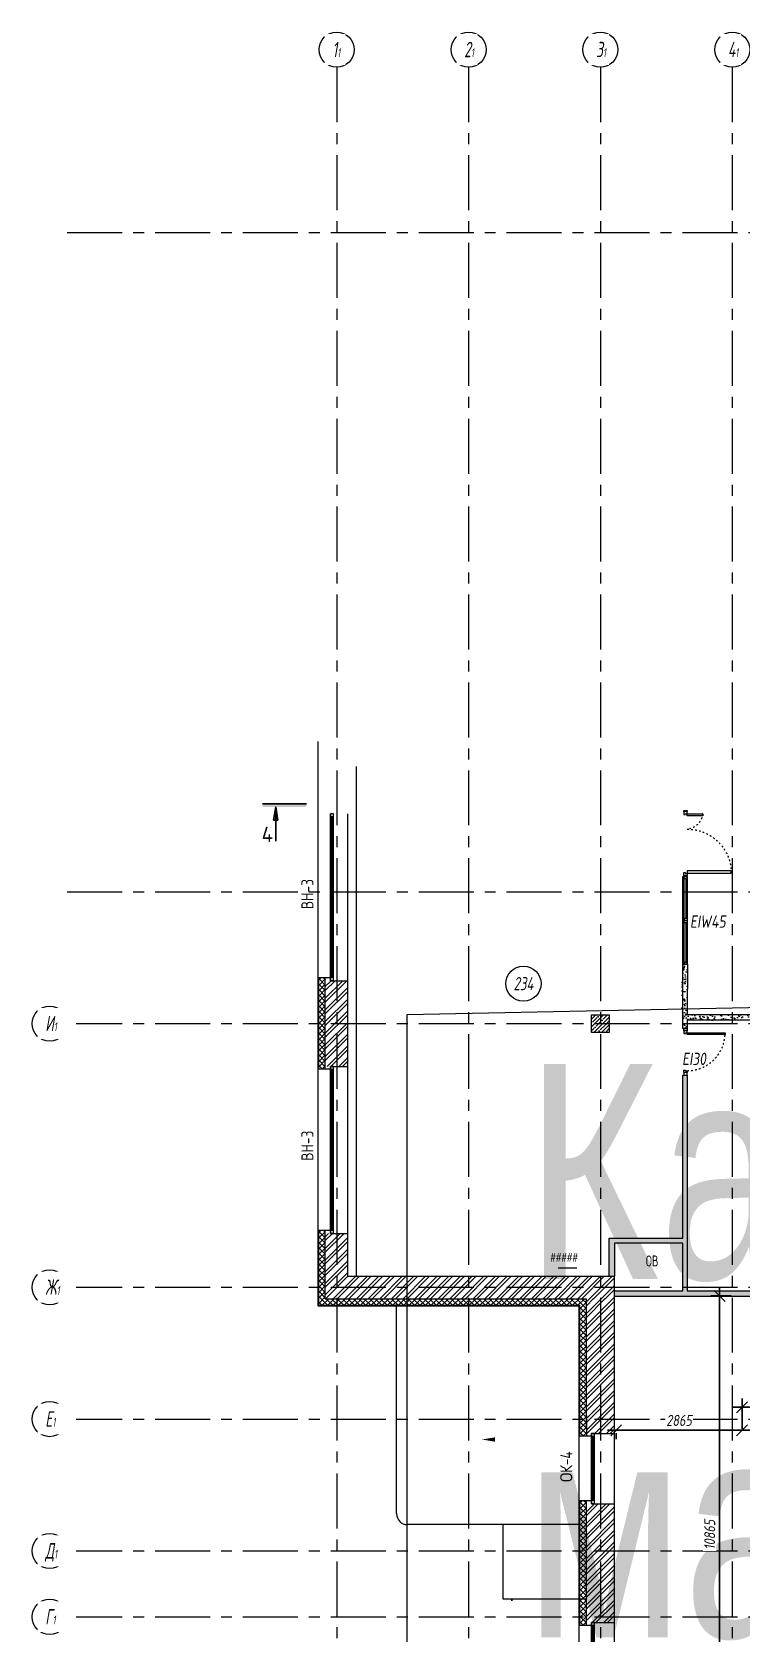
# Model space of a CAD drawing. Header units: millimetres. Extents: x 0 to 9491604, y -172998 to 295086.
# Drawn here: x 368257 to 384412, y 43894 to 80346 of the extents above; entities that cross this region are included whole.
import ezdxf
from ezdxf.enums import TextEntityAlignment as Align

# ---------------------------------------------------------------- set-up
doc = ezdxf.new("R2018")
doc.units = ezdxf.units.MM
doc.linetypes.add('ACAD_ISO03W100', pattern=[30, 12, -18])
doc.linetypes.add('CENTER', pattern=[2, 1.25, -0.25, 0.25, -0.25])
for name, color, linetype, lineweight in [('_TEXT', 7, 'Continuous', 30), ('АР_Витраж', 4, 'Continuous', 15), ('АР_Двери', 7, 'Continuous', 0), ('АР_Колонны', 5, 'Continuous', 35), ('АР_Колонны Штрих', 250, 'Continuous', 5), ('АР_Маркер экспликации', 239, 'Continuous', 13), ('АР_Навесной фасад', 250, 'Continuous', 5), ('АР_Номер помещения', 250, 'Continuous', 9), ('АР_Окна', 4, 'Continuous', 9), ('АР_Оси', 7, 'Continuous', 25), ('АР_Отверстия', 250, 'Continuous', 15), ('АР_Перегородки газоблок', 165, 'Continuous', 30), ('АР_Перегородки газоблок_Штрих', 165, 'Continuous', 5), ('АР_Подоконники', 163, 'Continuous', 9), ('АР_Разрезы', 175, 'Continuous', 9), ('АР_Сущ Несущая стена', 250, 'Continuous', 50), ('АР_тонкая линия', 250, 'Continuous', 0), ('АР_Утеплитель', 250, 'Continuous', 13), ('АР_Штриховка кирпич', 250, 'Continuous', 9), ('Маркировка ОКОН', 5, 'Continuous', 18), ('ТОНКАЯ', 253, 'Continuous', 0)]:
    doc.layers.add(name, color=color, linetype=linetype, lineweight=lineweight)
doc.layers.add('EI_DIMS_DETAIL', color=7, linetype='Continuous')
doc.layers.add('АР_новое окно', color=160, linetype='Continuous')
doc.layers.add('АР_Названия помещений', color=124, linetype='Continuous', lineweight=5, plot=False)
doc.layers.add('АР_Помещения_площадь', color=19, linetype='Continuous', lineweight=9, plot=False)
doc.layers.add('АР_ПБ_Двери', color=7, linetype='Continuous', lineweight=15, true_color=0xdb0000)
doc.styles.add('ICOCPEUR', font='isocpeur.ttf')
doc.styles.add('ISOCPEUR', font='', dxfattribs={"height": 250})
doc.styles.add('METRO-STYLE', font='isocpeur.ttf', dxfattribs={"width": 0.9, "oblique": 15})
doc.styles.add('PDF ISOCPEUR', font='isocpeur.ttf')
doc.styles.get("Standard").update_dxf_attribs({"font": 'GOST.TTF'})
doc.styles.add('Архитект', font='isocpeur.ttf', dxfattribs={"width": 0.8, "oblique": 8})
doc.styles.add('ГОСТ 2.304', font='CS_Gost2304.shx', dxfattribs={"oblique": 10})
doc.styles.get('ISOCPEUR').set_extended_font_data('ISOCPEUR', italic=True)
doc.dimstyles.new('СПДС', dxfattribs={"dimscale": 100, "dimtxt": 2.5, "dimasz": 2.5, "dimexe": 2, "dimexo": 0.625, "dimgap": 1, "dimtad": 1, "dimdec": 0, "dimrnd": 5, "dimtxsty": 'ГОСТ 2.304', "dimblk": 'OBLIQUE', "dimblk1": 'OBLIQUE', "dimblk2": 'OBLIQUE', "dimcen": 2.5, "dimdle": 2, "dimadec": 0, "dimazin": 2, "dimtfac": 0.75, "dimtdec": 4, "dimtmove": 1, "dimatfit": 3, "dimfxl": 1, "dimtfill": 1, "dimtolj": 1, "dimarcsym": 1})
pattern_1 = [(45, (-570055.9, 110005.23), (-132.58252, 132.58252), []), (45, (-569967.51, 110005.23), (-132.58252, 132.58252), [])]
pattern_2 = [(50, (458486.46, -54817.56), (215.17805, -18.82564), [22.5, -247.5]), (355, (458486.46, -54817.56), (-41.6254, 225.65764), [18, -198]), (100.45144, (458504.4, -54819.13), (173.55265, 206.832), [19.12206, -210.34263]), (46.1842, (458486.46, -54757.56), (320.1724, -49.6558), [33.75, -371.25]), (96.63564, (458513.14, -54761.7), (280.3986, 292.2356), [28.6831, -315.5141]), (351.18416, (458486.46, -54757.56), (280.3986, 292.2356), [27, -297]), (21, (458516.46, -54772.56), (179.07212, -120.78567), [22.5, -247.5]), (326, (458516.46, -54772.56), (72.9946, 217.545), [18, -198]), (71.45144, (458531.38, -54782.63), (252.0667, 96.75935), [19.12206, -210.34263]), (37.5, (458486.46, -54817.56), (3.647957, 99.868156), [0, -195.6, 0, -201, 0, -198.75]), (7.5, (458486.46, -54817.56), (78.92086, 118.32351), [0, -114.6, 0, -191.1, 0, -75.75]), (327.5, (458419.56, -54817.56), (160.14673, -6.76646), [0, -75, 0, -234, 0, -310.5]), (317.5, (458389.56, -54817.56), (174.95585, 30.0315), [0, -97.5, 0, -155.4, 0, -220.5])]

# ---------------------------------------------------------------- blocks, each defined once
blk = doc.blocks.new('*U235')
at = {"linetype": 'ByBlock'}
for p, q in [((0, 0), (0, -74)), ((50, 0), (0, 0)), ((0, -74), (0, 0)), ((1000, 0), (0, 0)), ((50, -74), (0, -74)), ((0, -74), (1000, -74)), ((50, 0), (50, -74)), ((950, 0), (50, 0)), ((50, -37), (950, -37)), ((50, -74), (950, -74)), ((950, 0), (1000, 0)), ((950, 0), (950, -74)), ((950, -74), (1000, -74)), ((1000, 0), (1000, -74)), ((1000, -74), (1000, 0))]:
    blk.add_line(p, q, dxfattribs=at)
blk = doc.blocks.new('*U236')
at = {"linetype": 'ByBlock'}
for p, q in [((0, 0), (0, -74)), ((50, 0), (0, 0)), ((0, -74), (0, 0)), ((1000, 0), (0, 0)), ((50, -74), (0, -74)), ((0, -74), (1000, -74)), ((50, 0), (50, -74)), ((950, 0), (50, 0)), ((50, -37), (950, -37)), ((50, -74), (950, -74)), ((950, 0), (1000, 0)), ((950, 0), (950, -74)), ((950, -74), (1000, -74)), ((1000, 0), (1000, -74)), ((1000, -74), (1000, 0))]:
    blk.add_line(p, q, dxfattribs=at)
blk = doc.blocks.new('*U147')
for points in [[(-55, -80), (-55, 0), (-115, 0), (-115, -40), (-100, -40), (-100, -80), (-55, -80)], [(0, 0), (0, -80), (-55, -80), (-55, 0), (0, 0)], [(-1060, 0), (-1060, -80), (-1005, -80), (-1005, 0), (-1060, 0)], [(-1005, -80), (-1005, 0), (-945, 0), (-945, -40), (-960, -40), (-960, -80), (-1005, -80)]]:
    blk.add_lwpolyline(points)
blk.add_lwpolyline([(-100, -80), (-100, -940), (-140, -940), (-140, -80)], close=True)
at = {"linetype": 'ACAD_ISO03W100', "ltscale": 3}
blk.add_arc((-100, -80), 860, 180, 270, dxfattribs=at)
blk = doc.blocks.new('*U274')
at = {"layer": 'АР_новое окно', "lineweight": 9}
for p, q in [((0, 3800), (-70, 3800)), ((-70, 3800), (-70, 0)), ((-70, 0), (-70, 3800)), ((0, 3730), (-70, 3730)), ((-35, 3730), (-35, 70)), ((0, 3800), (0, 0)), ((0, 70), (-70, 70)), ((0, 0), (-70, 0))]:
    blk.add_line(p, q, dxfattribs=at)
blk = doc.blocks.new('*U275')
at = {"layer": 'АР_новое окно', "lineweight": 9}
for p, q in [((0, 1600), (-70, 1600)), ((-70, 1600), (-70, 0)), ((-70, 0), (-70, 1600)), ((0, 1530), (-70, 1530)), ((-35, 1530), (-35, 70)), ((0, 1600), (0, 0)), ((0, 70), (-70, 70)), ((0, 0), (-70, 0))]:
    blk.add_line(p, q, dxfattribs=at)
blk = doc.blocks.new('*U252')
at = {"layer": 'АР_Номер помещения', "color": 7}
blk.add_circle((-13875, 6638), 400, dxfattribs=at)
at = {"layer": 'АР_Помещения_площадь', "color": 7}
blk.add_line((-12659, 161), (-13082, 161), dxfattribs=at)
at = {"color": 7, "style": 'ISOCPEUR', "width": 0.7, "flags": 1}
blk.add_attdef('КАТЕГОРИЯ', (-499, -2092), '', height=250, dxfattribs=at)
at = {"layer": 'АР_Номер помещения', "color": 7, "style": 'ISOCPEUR', "width": 0.7}
blk.add_attdef('НОМЕР_ПОМЕЩЕНИЯ', text='', height=300, dxfattribs=at).set_placement((-13875, 6638), align=Align.MIDDLE_CENTER)
at = {"layer": 'АР_Помещения_площадь', "color": 7, "lineweight": 30, "width": 0.7, "flags": 104}
blk.add_attdef('ИМЯ_ПОМЕЩЕНИЯ', text='', height=100, dxfattribs=at).set_placement((158, 1217), align=Align.MIDDLE_CENTER)
at = {"layer": 'АР_Помещения_площадь', "color": 7, "style": 'ISOCPEUR', "width": 0.7}
blk.add_attdef('ПЛОЩАДЬ_ПОМЕЩЕНИЯ', text='', height=200, dxfattribs=at).set_placement((-12655, 408), align=Align.MIDDLE_RIGHT)
blk = doc.blocks.new('Полуторная_на лестницу')
for points in [[(75, 80), (75, 1080), (125, 1080), (125, 80)], [(1375, 430), (1375, 80), (1425, 80), (1425, 430)]]:
    blk.add_lwpolyline(points, close=True)
for points in [[(0, 0), (0, 80), (20, 80), (20, 0), (0, 0)], [(20, 80), (20, 0), (90, 0), (90, 30), (75, 30), (75, 80), (20, 80)], [(1480, 80), (1480, 0), (1410, 0), (1410, 30), (1425, 30), (1425, 80), (1480, 80)], [(1500, 0), (1500, 80), (1480, 80), (1480, 0), (1500, 0)]]:
    blk.add_lwpolyline(points)
at = {"linetype": 'ACAD_ISO03W100', "ltscale": 3}
for centre, radius, start, end in [((75, 80), 1000, 0, 90), ((1465, 40), 392, 95.9075, 174.0925)]:
    blk.add_arc(centre, radius, start, end, dxfattribs=at)
blk = doc.blocks.new('A$C60573c2e')
at = {"layer": 'АР_Разрезы', "ltscale": 100}
h = blk.add_hatch(color=5, dxfattribs=at)
h.dxf.hatch_style = 1
h.paths.add_polyline_path([(-689, -12469), (-689, -12399), (-1689, -12399), (-1689, -12469)])
h.paths.add_polyline_path([(-1339, -12769), (-1389, -12469), (-1389, -12769)])
h.paths.add_polyline_path([(-1389, -12769), (-1389, -12469), (-1440, -12769)])
at = {"layer": 'АР_Разрезы', "color": 5, "lineweight": 25, "ltscale": 100}
for p, q in [((-689, -12399, -2792), (-1689, -12399, -2792)), ((-1440, -12769, -2792), (-1389, -12469, -2792)), ((-1389, -12469, -2792), (-1339, -12769, -2792)), ((-1339, -12769, -2792), (-1440, -12769, -2792))]:
    blk.add_line(p, q, dxfattribs=at)
at = {"layer": 'АР_Разрезы', "color": 5, "lineweight": 25, "ltscale": 100, "elevation": -2792}
blk.add_lwpolyline([(-1389, -12469), (-1389, -13252)], dxfattribs=at)
at = {"layer": 'АР_Разрезы', "color": 5, "lineweight": 25, "ltscale": 100, "insert": (-1710, -12919, -2792), "char_height": 350, "width": 583.33, "attachment_point": 1, "style": 'METRO-STYLE'}
blk.add_mtext('{\\Q0;\\W1;4}', dxfattribs=at)
blk = doc.blocks.new('_Oblique')
at = {"color": 0, "linetype": 'ByBlock', "lineweight": -2}
blk.add_line((-0.5, -0.5), (0.5, 0.5), dxfattribs=at)
blk = doc.blocks.new('*D285')
at = {"layer": 'Defpoints', "color": 0, "lineweight": 9, "ltscale": 100, "transparency": 16777216}
for p in [(390414, 49053), (384413, 48551, 364), (390414, 48550, 364)]:
    blk.add_point(p, dxfattribs=at)
at = {"layer": 'EI_DIMS_DETAIL', "color": 0, "lineweight": -2, "ltscale": 100, "transparency": 16777216}
for p, q in [((384413, 48613), (384413, 49253)), ((390414, 48613), (390414, 49253)), ((384213, 49053), (390614, 49053))]:
    blk.add_line(p, q, dxfattribs=at)
at = {"layer": 'EI_DIMS_DETAIL', "color": 0, "lineweight": -2, "ltscale": 100, "transparency": 16777216, "xscale": 250, "yscale": 250, "zscale": 250, "rotation": 180}
blk.add_blockref('_Oblique', (384413, 49053), dxfattribs=at)
at = {"layer": 'EI_DIMS_DETAIL', "color": 0, "lineweight": -2, "ltscale": 100, "transparency": 16777216, "xscale": 250, "yscale": 250, "zscale": 250}
blk.add_blockref('_Oblique', (390414, 49053), dxfattribs=at)
at = {"layer": 'EI_DIMS_DETAIL', "color": 0, "lineweight": 9, "ltscale": 100, "transparency": 16777216, "insert": (387413, 49278), "char_height": 250, "attachment_point": 5, "style": 'ГОСТ 2.304', "bg_fill": 3, "box_fill_scale": 1.1, "bg_fill_color": 256, "bg_fill_true_color": 13158600, "bg_fill_transparency": 0}
blk.add_mtext('\\A1;6000', dxfattribs=at)
blk = doc.blocks.new('*D280')
at = {"layer": 'Defpoints', "color": 0, "lineweight": 9, "ltscale": 100, "transparency": 16777216}
for p in [(383902, 51585), (384229, 51585), (384410, 40719, 34)]:
    blk.add_point(p, dxfattribs=at)
at = {"layer": 'EI_DIMS_DETAIL', "color": 0, "lineweight": -2, "ltscale": 100, "transparency": 16777216}
for p, q in [((383902, 40519), (383902, 51785)), ((384167, 51585), (383702, 51585)), ((384348, 40719), (383702, 40719))]:
    blk.add_line(p, q, dxfattribs=at)
at = {"layer": 'EI_DIMS_DETAIL', "color": 0, "lineweight": -2, "ltscale": 100, "transparency": 16777216, "xscale": 250, "yscale": 250, "zscale": 250}
for p, rotation in [((383902, 51585), 90), ((383902, 40719), 270)]:
    blk.add_blockref('_Oblique', p, dxfattribs=dict(at, rotation=rotation))
at = {"layer": 'EI_DIMS_DETAIL', "color": 0, "lineweight": 9, "ltscale": 100, "transparency": 16777216, "insert": (383677, 46152), "char_height": 250, "attachment_point": 5, "rotation": 90, "style": 'ГОСТ 2.304', "bg_fill": 3, "box_fill_scale": 1.1, "bg_fill_color": 256, "bg_fill_true_color": 13158600, "bg_fill_transparency": 0}
blk.add_mtext('\\A1;10865', dxfattribs=at)
blk = doc.blocks.new('*D283')
at = {"layer": 'Defpoints', "color": 0, "lineweight": 9, "ltscale": 100, "transparency": 16777216}
for p in [(381549, 48528), (381549, 48528), (384413, 48502, 364)]:
    blk.add_point(p, dxfattribs=at)
at = {"layer": 'EI_DIMS_DETAIL', "color": 0, "lineweight": -2, "ltscale": 100, "transparency": 16777216}
for p, q in [((384613, 48528), (381349, 48528)), ((384413, 48565), (384413, 48728)), ((381549, 48465), (381549, 48328))]:
    blk.add_line(p, q, dxfattribs=at)
at = {"layer": 'EI_DIMS_DETAIL', "color": 0, "lineweight": -2, "ltscale": 100, "transparency": 16777216, "xscale": 250, "yscale": 250, "zscale": 250, "rotation": 180}
blk.add_blockref('_Oblique', (381549, 48528), dxfattribs=at)
at = {"layer": 'EI_DIMS_DETAIL', "color": 0, "lineweight": -2, "ltscale": 100, "transparency": 16777216, "xscale": 250, "yscale": 250, "zscale": 250}
blk.add_blockref('_Oblique', (384413, 48528), dxfattribs=at)
at = {"layer": 'EI_DIMS_DETAIL', "color": 0, "lineweight": 9, "ltscale": 100, "transparency": 16777216, "insert": (382981, 48753), "char_height": 250, "attachment_point": 5, "style": 'ГОСТ 2.304', "bg_fill": 3, "box_fill_scale": 1.1, "bg_fill_color": 256, "bg_fill_true_color": 13158600, "bg_fill_transparency": 0}
blk.add_mtext('\\A1;2865', dxfattribs=at)

msp = doc.modelspace()

# ---------------------------------------------------------------- hatches: boundary and pattern name
at = {"layer": 'АР_Колонны Штрих', "lineweight": 9, "ltscale": 100}
h = msp.add_hatch(dxfattribs=at)
h.set_pattern_fill('ANSI35', color=256, scale=500)
h.set_pattern_definition([(45, (-576061.4, 97854.6), (-88.388348, 88.388348), []), (45, (-575973.01, 97854.6), (-88.388348, 88.388348), [156.25, -31.25, 0, -31.25])])
h.paths.add_polyline_path([(381390.7, 57983.1), (380990.7, 57983.1), (380990.7, 57583.1), (381390.7, 57583.1)])
at = {"layer": 'АР_Перегородки газоблок_Штрих', "lineweight": 9, "ltscale": 100}
h = msp.add_hatch(dxfattribs=at)
h.set_pattern_fill('AR-CONC', color=256, scale=30)
h.set_pattern_definition(pattern_2)
h.paths.add_polyline_path([(386990.7, 57983.1), (383167.8, 57983.5), (383166.6, 59132.5), (383046.5, 59132.6), (383046.7, 57671.4), (383167.8, 57671.4), (383167.8, 57863.5), (386990.7, 57863.1)])
h = msp.add_hatch(dxfattribs=at)
h.set_pattern_fill('AR-CONC', color=256, scale=30)
h.set_pattern_definition(pattern_2)
h.paths.add_polyline_path([(381510.6, 51703.2), (381510.6, 51583.2), (381510.6, 51583.2), (381510.6, 51703.2), (381510.6, 51703.2), (383047.8, 51703.2), (383046.7, 52783.1), (381509.5, 52783.1), (381510.6, 52033.1), (381390.6, 52033.1), (381389.5, 52903.1), (383066.7, 52903.1), (383067, 56611.4), (383167.8, 56611.4), (383167.8, 51703.2), (386990.7, 51703.1), (386990.7, 51583.1), (381510.6, 51583.2), (381510.6, 51703.2), (381510.6, 51703.2), (381510.6, 51583.2), (381510.6, 51703.2)])
at = {"layer": 'АР_Утеплитель', "lineweight": 9, "ltscale": 100}
h = msp.add_hatch(dxfattribs=at)
h.set_pattern_fill('ANSI37', color=256, scale=700)
h.set_pattern_definition([(45, (-601109.27, 92635.27), (-61.871843, 61.871843), []), (135, (-601109.27, 92635.27), (-61.871843, -61.871843), [])])
h.paths.add_polyline_path([(374930.9, 58823.1), (374930.7, 56743.1), (374780.7, 56743.1), (374780.9, 58823.1)])
h = msp.add_hatch(dxfattribs=at)
h.set_pattern_fill('ANSI37', color=256, scale=700)
h.set_pattern_definition([(45, (-595169.39, 84284.98), (-61.871843, 61.871843), []), (135, (-595169.39, 84284.98), (-61.871843, -61.871843), [])])
h.paths.add_polyline_path([(380870.6, 51523.1), (380870.6, 48392.8), (380720.6, 48392.8), (380720.6, 51373.1), (374780.7, 51373.1), (374775.9, 53073.1), (374925.9, 53073.1), (374930.7, 51523.1)])
h = msp.add_hatch(dxfattribs=at)
h.set_pattern_fill('ANSI37', color=256, scale=700)
h.set_pattern_definition([(45, (-595169.39, 79980.27), (-61.871843, 61.871843), []), (135, (-595169.39, 79980.27), (-61.871843, -61.871843), [])])
h.paths.add_polyline_path([(380870.6, 46922.8), (380870.6, 44088.1), (380720.6, 44088.1), (380720.6, 46922.8)])
at = {"layer": 'АР_Штриховка кирпич', "lineweight": 9, "ltscale": 100}
h = msp.add_hatch(dxfattribs=at)
h.set_pattern_fill('ANSI32', color=256, scale=500)
h.set_pattern_definition([(45, (-570055.9, 113045.23), (-132.58252, 132.58252), []), (45, (-569967.51, 113045.23), (-132.58252, 132.58252), [])])
h.paths.add_polyline_path([(375440.7, 58758.1), (374930.7, 58758.1), (374930.7, 56808.1), (375440.7, 56808.1)])
h = msp.add_hatch(dxfattribs=at)
h.set_pattern_fill('ANSI32', color=256, scale=500)
h.set_pattern_definition(pattern_1)
h.paths.add_polyline_path([(375440.7, 53008.1), (374930.7, 53008.1), (374930.7, 51523.1), (380870.6, 51523.1), (380870.7, 51523.1), (381510.7, 51523.1), (381510.6, 52033.1), (375440.7, 52033.1)])
h = msp.add_hatch(dxfattribs=at)
h.set_pattern_fill('ANSI32', color=256, scale=500)
h.set_pattern_definition(pattern_1)
h.paths.add_polyline_path([(381510.7, 51524.9), (380870.7, 51524.9), (380870.6, 48457.8), (381510.6, 48457.8)])
h = msp.add_hatch(dxfattribs=at)
h.set_pattern_fill('ANSI32', color=256, scale=500)
h.set_pattern_definition(pattern_1)
h.paths.add_polyline_path([(381510.6, 46857.8), (380870.6, 46857.8), (380870.7, 44153.1), (381510.7, 44153.1)])

# ---------------------------------------------------------------- linework, layer by layer
at = {"linetype": 'Continuous', "lineweight": 9}
msp.add_lwpolyline([(379123, 48318.9, 0, 0, 0), (378494, 48318.9, 0, 100, 0), (378794, 48318.9, 100, 100, 0)], format="xyseb", dxfattribs=at)
at = {"layer": '_TEXT', "color": 1, "lineweight": 9, "ltscale": 500}
msp.add_lwpolyline([(376791.4, 57993.1), (397145.9, 58408.4), (397145.9, 21988.4), (376791.4, 21573.1)], close=True, dxfattribs=at)
at = {"layer": 'АР_Колонны', "lineweight": 9, "ltscale": 100}
msp.add_lwpolyline([(380990.7, 57983.1), (381390.7, 57983.1), (381390.7, 57583.1), (380990.7, 57583.1)], close=True, dxfattribs=at)
at = {"layer": 'АР_Навесной фасад', "lineweight": 9, "ltscale": 100}
for points in [[(374931, 58823.1), (374770.7, 58823.1)], [(374931, 56743.1), (374770.7, 56743.1)], [(374931, 53073.1), (374770.7, 53073.1)], [(380870.6, 48392.8), (380710.6, 48392.8)], [(380870.6, 46922.8), (380710.6, 46922.8)], [(380870.6, 44088.1), (380710.6, 44088.1)]]:
    msp.add_lwpolyline(points, dxfattribs=at)
at = {"layer": 'АР_новое окно', "lineweight": 9, "ltscale": 100}
for p, q in [((374770.7, 51363.1), (374770.7, 64203.1)), ((374780.7, 56743.1), (374780.7, 58823.1)), ((374780.7, 51373.1), (374780.7, 53073.1)), ((374770.7, 51363.1), (380710.6, 51363.1)), ((374780.7, 51373.1), (380720.6, 51373.1)), ((380710.6, 27068.1), (380710.6, 51363.1)), ((380720.6, 48392.8), (380720.6, 51373.1)), ((380720.6, 44088.1), (380720.6, 46922.8))]:
    msp.add_line(p, q, dxfattribs=at)
at = {"layer": 'АР_новое окно', "lineweight": 9}
for p, q in [((375440.7, 58758.1), (375440.7, 62558.1)), ((375440.7, 53008.1), (375440.7, 56808.1))]:
    msp.add_line(p, q, dxfattribs=at)
at = {"layer": 'АР_Окна', "lineweight": 9, "ltscale": 100}
for p, q in [((381510.6, 46857.8), (381510.6, 48457.8)), ((381510.6, 40353.1), (381510.6, 44153.1))]:
    msp.add_line(p, q, dxfattribs=at)
at = {"layer": 'АР_Оси', "linetype": 'CENTER', "lineweight": 9, "ltscale": 1000}
for p, q in [((375190.7, 79545.6), (375190.7, 23813.2)), ((378190.7, 79545.6), (378190.7, 23813.2)), ((381190.7, 79545.6), (381190.7, 23813.2)), ((384190.7, 79545.6), (384190.7, 23813.2)), ((369057, 75783.1), (452235.4, 75783.1)), ((369057, 60783.1), (452235.4, 60783.1)), ((369057, 57783.1), (452235.4, 57783.1)), ((369057, 51783.1), (452235.4, 51783.1)), ((369057, 48783.1), (452235.4, 48783.1)), ((369057, 45783.1), (452235.4, 45783.1)), ((369057, 44283.1), (452235.4, 44283.1))]:
    msp.add_line(p, q, dxfattribs=at)
at = {"layer": 'АР_Оси', "lineweight": 9, "ltscale": 0.5}
for centre in [(375190.7, 79945.6), (378190.7, 79945.6), (381190.7, 79945.6), (384190.7, 79945.6), (368657, 57783.1), (368657, 51783.1), (368657, 48783.1), (368657, 45783.1), (368657, 44283.1)]:
    msp.add_circle(centre, 400, dxfattribs=at)
at = {"layer": 'АР_Перегородки газоблок', "lineweight": 9, "ltscale": 100}
for points in [[(383167.8, 59132.5), (383066.5, 59132.6)], [(383167.8, 57671.4), (383066.8, 57671.4), (383066.5, 59132.6)], [(383168.7, 59132.5), (383167.8, 57983.1)], [(386990.7, 57983.1), (383167.8, 57983.1)], [(383167.8, 57863.1), (383167.8, 57671.4)], [(386990.7, 57863.1), (383167.8, 57863.1)], [(383066.7, 52903.1), (383067, 56611.4), (383167.8, 56611.4)], [(383167.8, 56611.4), (383167.8, 51703.1)], [(381390.6, 52033.1), (381389.5, 52903.1)], [(381389.5, 52903.1), (383066.7, 52903.1)], [(381509.5, 52783.1), (381510.6, 52033.1)], [(383067.8, 52783.1), (381509.5, 52783.1)], [(381510.6, 51703.1), (383067.8, 51703.1), (383067.8, 52783.1)], [(381510.6, 51583.1), (386990.7, 51583.1)], [(383167.8, 51703.1), (386990.7, 51703.1)]]:
    msp.add_lwpolyline(points, dxfattribs=at)
at = {"layer": 'АР_Подоконники', "lineweight": 9, "ltscale": 100}
msp.add_line((375640.7, 52033.1), (375640.7, 63631), dxfattribs=at)
at = {"layer": 'АР_Сущ Несущая стена', "lineweight": 9, "ltscale": 100}
for p, q in [((375049.6, 58758.1), (375049.6, 62558.1)), ((374930.7, 56743.1), (374930.7, 58823.1)), ((375049.6, 58823.1), (374930.7, 58823.1)), ((375049.6, 58758.1), (375049.6, 58823.1)), ((375049.6, 58758.1), (375440.7, 58758.1)), ((375440.7, 56808.1), (375440.7, 58758.1)), ((375049.6, 56743.1), (374930.7, 56743.1)), ((375049.6, 56808.1), (375440.7, 56808.1)), ((375049.6, 56743.1), (375049.6, 56808.1)), ((375049.6, 53008.1), (375049.6, 56808.1)), ((374930.7, 51523.1), (374930.7, 53073.1)), ((375049.6, 53073.1), (374930.7, 53073.1)), ((375049.6, 53008.1), (375049.6, 53073.1)), ((375049.6, 53008.1), (375440.7, 53008.1)), ((375440.7, 52033.1), (375440.7, 53008.1)), ((375440.7, 52033.1), (381510.6, 52033.1)), ((381510.6, 48457.8), (381510.6, 52033.1)), ((374930.7, 51523.1), (380870.6, 51523.1)), ((380870.6, 48553.1), (380870.6, 51523.1)), ((380870.6, 48867.2), (380870.6, 48392.8)), ((380989.5, 48392.8), (380870.6, 48392.8)), ((380989.5, 48457.8), (381510.6, 48457.8)), ((380989.5, 48392.8), (380989.5, 48457.8)), ((380870.6, 44088.1), (380870.6, 46922.8)), ((380989.5, 46922.8), (380870.6, 46922.8)), ((380989.5, 46857.8), (380989.5, 46922.8)), ((380989.5, 46857.8), (381510.6, 46857.8)), ((381510.6, 44153.1), (381510.6, 46857.8)), ((380989.5, 44153.1), (381510.6, 44153.1)), ((380989.5, 44153.1), (381510.6, 44153.1)), ((380989.5, 44153.1), (381510.6, 44153.1)), ((380989.5, 44088.1), (380989.5, 44153.1)), ((380989.5, 44088.1), (380870.6, 44088.1))]:
    msp.add_line(p, q, dxfattribs=at)
at = {"layer": 'АР_Сущ Несущая стена', "color": 4, "lineweight": 9, "ltscale": 100}
for p, q in [((380989.5, 46857.8), (380989.5, 48457.8)), ((380989.5, 40353.1), (380989.5, 44153.1))]:
    msp.add_line(p, q, dxfattribs=at)
at = {"layer": 'АР_тонкая линия', "lineweight": 9, "ltscale": 100}
for points in [[(383066.5, 59132.6), (383066.5, 61132.5), (383113.8, 61132.5)], [(383113.8, 60132.5), (383066.5, 60132.5)]]:
    msp.add_lwpolyline(points, dxfattribs=at)
at = {"layer": 'АР_Утеплитель', "lineweight": 9, "ltscale": 0.25}
for points in [[(376549.8, 46633.2), (376549.8, 51393.2)], [(380720.6, 46383.2), (376799.8, 46383.2)], [(380870.6, 44688.7), (379175.6, 44688.7), (379175.6, 44651.1), (379175.6, 44688.7), (378977.5, 44688.7), (378977.5, 46383.2)]]:
    msp.add_lwpolyline(points, dxfattribs=at)
msp.add_arc((376799.8, 46633.2), 250, 180, 270, dxfattribs=at)

# ---------------------------------------------------------------- block references
at = {"layer": 'АР_Витраж', "lineweight": 9, "ltscale": 100, "xscale": -1, "rotation": 90.00015196563416}
for name, p in [('*U235', (383093.8, 61132.5)), ('*U236', (383093.8, 60132.5))]:
    msp.add_blockref(name, p, dxfattribs=at)
at = {"layer": 'АР_Двери', "lineweight": 9, "xscale": -1, "rotation": 270}
msp.add_blockref('Полуторная_на лестницу', (383087.8, 61132.5), dxfattribs=at)
at = {"layer": 'АР_Двери', "lineweight": 9, "rotation": 90.00000000000001}
msp.add_blockref('*U147', (383087.8, 57671.4), dxfattribs=at)
at = {"layer": 'АР_Маркер экспликации', "lineweight": 9}
ref = msp.add_blockref('*U252', (393314.7, 52054.8), dxfattribs=at)
ref.add_attrib('НОМЕР_ПОМЕЩЕНИЯ', '234', dxfattribs={"layer": 'АР_Номер помещения', "color": 7, "height": 300, "style": 'ISOCPEUR', "width": 0.7}).set_placement((379440.2, 58692.4), align=Align.MIDDLE_CENTER)
lines = msp.add_mtext('\\W0.8000;Кабинет материальной технологии тип 2', dxfattribs={"layer": 'АР_Названия помещений', "insert": (379480.4, 56862.6), "char_height": 4891.956, "width": 926.94, "attachment_point": 1})
ref.add_attrib('ИМЯ_ПОМЕЩЕНИЯ', '', (379480.4, 56862.6), dxfattribs={"flags": 104}).embed_mtext(lines)
ref.add_attrib('ПЛОЩАДЬ_ПОМЕЩЕНИЯ', '#####', dxfattribs={"layer": 'АР_Помещения_площадь', "color": 7, "height": 200, "style": 'ISOCPEUR', "width": 0.7}).set_placement((380660.1, 52462.5), align=Align.MIDDLE_RIGHT)
at = {"layer": 'АР_новое окно', "lineweight": 9, "xscale": -1, "rotation": 180}
for name, p in [('*U274', (375119.6, 62558.1)), ('*U274', (375119.6, 56808.1)), ('*U275', (381059.5, 48457.8)), ('*U274', (381059.5, 44153.1))]:
    msp.add_blockref(name, p, dxfattribs=at)
at = {"layer": 'ТОНКАЯ', "color": 31, "lineweight": 9, "ltscale": 100, "true_color": 0xfecc66}
msp.add_blockref('A$C60573c2e', (375190.7, 75184.2), dxfattribs=at)

# ---------------------------------------------------------------- texts
at = {"layer": 'АР_Отверстия', "lineweight": 9, "ltscale": 100, "insert": (382366, 52381.5), "char_height": 250, "attachment_point": 5, "line_spacing_factor": 0.7, "style": 'ICOCPEUR'}
msp.add_mtext('\\A1;{\\W0.7;ОВ}', dxfattribs=at)
at = {"layer": 'АР_ПБ_Двери', "lineweight": 9, "style": 'Архитект', "oblique": 8, "width": 0.8}
for s, p in [('EIW45', (383229.8, 59964.3)), ('EI30', (383050.9, 56839.9))]:
    msp.add_text(s, height=280, dxfattribs=at).set_placement(p)
at = {"layer": 'Маркировка ОКОН', "lineweight": 9, "char_height": 275.423, "width": 771.185, "attachment_point": 9, "rotation": 89.99779, "style": 'PDF ISOCPEUR'}
for insert in [(374660.4, 61071.9), (374660.4, 55346.9)]:
    msp.add_mtext('{\\W0.8;ВН-3}', dxfattribs=dict(at, insert=insert))
at = {"layer": 'Маркировка ОКОН', "lineweight": 9, "insert": (380552.2, 47349.2), "char_height": 275.423, "attachment_point": 7, "rotation": 90, "style": 'PDF ISOCPEUR'}
msp.add_mtext('О{\\W0.8;К-4}', dxfattribs=at)

# ---------------------------------------------------------------- next in the draw order: texts
at = {"layer": 'АР_Оси', "lineweight": 9, "char_height": 350, "attachment_point": 1, "line_spacing_factor": 1.149209, "style": 'ГОСТ 2.304', "bg_fill": 2}
for s, insert, width in [('{\\W0.8;1\\H0.57143x;1}', (375090.9, 80123.4), 123.867), ('{\\W0.8;2\\H0.57143x;1}', (378090.9, 80123.4), 123.867), ('{\\W0.8;3\\H0.57143x;1}', (381090.9, 80123.4), 123.867), ('{\\W0.8;4\\H0.57143x;1}', (384090.9, 80123.4), 123.867), ('{\\W0.8;И\\H0.57143x;1}', (368557.2, 57960.9), 528.82), ('{\\W0.8;Ж\\H0.57143x;1}', (368557.2, 51960.9), 528.82), ('{\\W0.8;Е\\H0.57143x;1}', (368557.2, 48960.9), 528.82), ('{\\W0.8;Д\\H0.57143x;1}', (368557.2, 45960.9), 528.82), ('{\\W0.8;Г\\H0.57143x;1}', (368557.2, 44460.9), 528.82)]:
    msp.add_mtext(s, dxfattribs=dict(at, insert=insert, width=width))

# ---------------------------------------------------------------- next in the draw order: dimensions: what is measured, and where the dimension line sits
at = {"layer": 'EI_DIMS_DETAIL', "lineweight": 9, "ltscale": 100}
dim = msp.add_linear_dim(base=(390413.7, 49053), p1=(384412.7, 48550.5, 364.2), p2=(390413.7, 48550.3, 364.2), dimstyle='СПДС', dxfattribs=at)
dim.commit()
dim.dimension.update_dxf_attribs({"geometry": '*D285', "text_midpoint": (387413.2, 49278)})

# ---------------------------------------------------------------- next in the draw order: dimensions: what is measured, and where the dimension line sits
dim = msp.add_linear_dim(base=(383901.7, 51584.7), p1=(384410.5, 40718.7, 34.4), p2=(384229.2, 51584.7), angle=90, dimstyle='СПДС', dxfattribs=at)
dim.commit()
dim.dimension.update_dxf_attribs({"geometry": '*D280', "text_midpoint": (383676.7, 46151.7)})

# ---------------------------------------------------------------- next in the draw order: dimensions: what is measured, and where the dimension line sits
dim = msp.add_linear_dim(base=(381549.1, 48527.9), p1=(384412.7, 48502.2, 364.1), p2=(381549.1, 48527.9), dimstyle='СПДС', dxfattribs=at)
dim.commit()
dim.dimension.update_dxf_attribs({"geometry": '*D283', "text_midpoint": (382980.9, 48752.9)})

doc.saveas('drawing.dxf')
